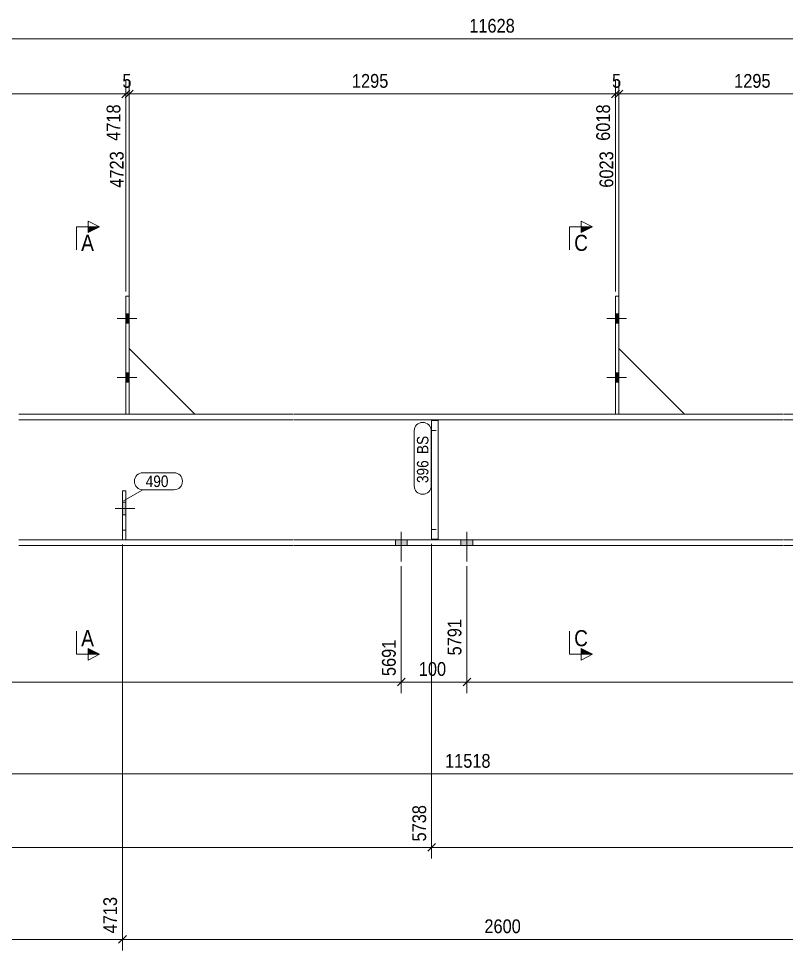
# Model space of a CAD drawing. Header units: millimetres. Extents: x 2 to 825, y 1 to 579.
# Drawn here: x 259.2 to 426.2, y 168.2 to 371 of the extents above; entities that cross this region are included whole.
import ezdxf

# ---------------------------------------------------------------- set-up
doc = ezdxf.new("R2010")
doc.units = ezdxf.units.MM
doc.linetypes.add('XKITLINE00', pattern=[0])
doc.linetypes.add('XKITLINE01', pattern=[4, 1, -1, 1, -1])
for name, color, linetype, lineweight in [('Bolt', 3, 'Continuous', 0), ('Dimensions', 7, 'Continuous', 0), ('Part', 2, 'Continuous', 0), ('PartMark', 7, 'Continuous', 0), ('Section', 6, 'Continuous', 0)]:
    doc.layers.add(name, color=color, linetype=linetype, lineweight=lineweight)
doc.styles.add('ARIAL', font='ARIAL.TTF')

# ---------------------------------------------------------------- blocks, each defined once
blk = doc.blocks.new('*A7')
at = {"layer": 'Bolt'}
blk.add_hatch(color=3, dxfattribs=at).paths.add_polyline_path([(282.51, 262.99), (281.79, 262.99), (281.79, 265.79), (282.51, 265.79)], flags=17)
at = {"layer": 'Bolt', "color": 3, "linetype": 'XKITLINE00', "lineweight": 0}
for p, q in [((282.51, 265.79), (281.79, 265.79)), ((284.44, 264.39), (280.15, 264.39)), ((282.51, 262.99), (281.79, 262.99))]:
    blk.add_line(p, q, dxfattribs=at)
blk = doc.blocks.new('*A8')
at = {"layer": 'Bolt'}
for points in [[(282.51, 306.75), (283.22, 306.75), (283.22, 304.75), (282.51, 304.75)], [(282.51, 306.75), (283.22, 306.75), (283.22, 304.75), (282.51, 304.75)], [(282.51, 293.89), (283.22, 293.89), (283.22, 291.89), (282.51, 291.89)], [(282.51, 293.89), (283.22, 293.89), (283.22, 291.89), (282.51, 291.89)]]:
    blk.add_hatch(color=3, dxfattribs=at).paths.add_polyline_path(points, flags=17)
at = {"layer": 'Bolt', "color": 3, "linetype": 'XKITLINE00', "lineweight": 0}
for p, q in [((283.22, 306.75), (282.51, 306.75)), ((283.22, 306.75), (282.51, 306.75)), ((284.88, 305.75), (280.59, 305.75)), ((284.88, 305.75), (280.59, 305.75)), ((283.22, 304.75), (282.51, 304.75)), ((283.22, 304.75), (282.51, 304.75)), ((284.88, 292.89), (280.59, 292.89)), ((284.88, 292.89), (280.59, 292.89)), ((283.22, 293.89), (282.51, 293.89)), ((283.22, 293.89), (282.51, 293.89)), ((283.22, 291.89), (282.51, 291.89)), ((283.22, 291.89), (282.51, 291.89))]:
    blk.add_line(p, q, dxfattribs=at)
blk = doc.blocks.new('*A9')
at = {"layer": 'Bolt'}
for points in [[(389.07, 306.75), (389.78, 306.75), (389.78, 304.75), (389.07, 304.75)], [(389.07, 306.75), (389.78, 306.75), (389.78, 304.75), (389.07, 304.75)], [(389.07, 293.89), (389.78, 293.89), (389.78, 291.89), (389.07, 291.89)], [(389.07, 293.89), (389.78, 293.89), (389.78, 291.89), (389.07, 291.89)]]:
    blk.add_hatch(color=3, dxfattribs=at).paths.add_polyline_path(points, flags=17)
at = {"layer": 'Bolt', "color": 3, "linetype": 'XKITLINE00', "lineweight": 0}
for p, q in [((389.78, 306.75), (389.07, 306.75)), ((389.78, 306.75), (389.07, 306.75)), ((391.44, 305.75), (387.16, 305.75)), ((391.44, 305.75), (387.16, 305.75)), ((389.78, 304.75), (389.07, 304.75)), ((389.78, 304.75), (389.07, 304.75)), ((391.44, 292.89), (387.16, 292.89)), ((391.44, 292.89), (387.16, 292.89)), ((389.78, 293.89), (389.07, 293.89)), ((389.78, 293.89), (389.07, 293.89)), ((389.78, 291.89), (389.07, 291.89)), ((389.78, 291.89), (389.07, 291.89))]:
    blk.add_line(p, q, dxfattribs=at)
blk = doc.blocks.new('*A19')
at = {"layer": 'Part', "color": 2, "linetype": 'XKITLINE00', "lineweight": 0}
for p, q in [((282.51, 284.89), (259.22, 284.89)), ((318.94, 284.89), (283.22, 284.89)), ((389.07, 284.89), (319.04, 284.89)), ((425.5, 284.89), (389.78, 284.89)), ((448.88, 284.89), (425.6, 284.89)), ((318.94, 283.68), (259.22, 283.68)), ((425.5, 283.68), (319.04, 283.68)), ((485.31, 283.68), (425.6, 283.68)), ((281.79, 257.53), (259.22, 257.53)), ((259.22, 256.32), (318.94, 256.32)), ((318.94, 257.53), (282.51, 257.53)), ((425.5, 257.53), (319.04, 257.53)), ((319.04, 256.32), (425.5, 256.32)), ((448.17, 257.53), (425.6, 257.53)), ((425.6, 256.32), (485.31, 256.32))]:
    blk.add_line(p, q, dxfattribs=at)
at = {"layer": 'Part', "color": 7, "linetype": 'XKITLINE01', "lineweight": 0}
for p, q in [((283.22, 284.89), (282.51, 284.89)), ((389.78, 284.89), (389.07, 284.89)), ((282.51, 257.53), (281.79, 257.53))]:
    blk.add_line(p, q, dxfattribs=at)
blk = doc.blocks.new('*A28')
at = {"layer": 'Part', "color": 2, "linetype": 'XKITLINE00', "lineweight": 0}
for p, q in [((281.79, 257.53), (281.79, 268.25)), ((281.79, 268.25), (282.51, 268.25)), ((282.51, 268.25), (282.51, 257.53)), ((282.51, 257.53), (281.79, 257.53))]:
    blk.add_line(p, q, dxfattribs=at)
at = {"layer": 'Part', "color": 7, "linetype": 'XKITLINE01', "lineweight": 0}
blk.add_line((281.79, 259.68), (282.51, 259.68), dxfattribs=at)
blk = doc.blocks.new('*A29')
at = {"layer": 'Part', "color": 2, "linetype": 'XKITLINE00', "lineweight": 0}
blk.add_line((297.51, 284.89), (283.22, 299.18), dxfattribs=at)
at = {"layer": 'Part', "color": 7, "linetype": 'XKITLINE01', "lineweight": 0}
for p, q in [((283.22, 299.18), (283.22, 284.89)), ((283.22, 284.89), (297.51, 284.89))]:
    blk.add_line(p, q, dxfattribs=at)
blk = doc.blocks.new('*A30')
at = {"layer": 'Part', "color": 2, "linetype": 'XKITLINE00', "lineweight": 0}
for p, q in [((283.22, 310.6), (282.51, 310.6)), ((282.51, 310.6), (282.51, 284.89)), ((283.22, 284.89), (283.22, 310.6)), ((282.51, 284.89), (283.22, 284.89))]:
    blk.add_line(p, q, dxfattribs=at)
blk = doc.blocks.new('*A31')
at = {"layer": 'Part', "color": 2, "linetype": 'XKITLINE00', "lineweight": 0}
blk.add_line((404.07, 284.89), (389.78, 299.18), dxfattribs=at)
at = {"layer": 'Part', "color": 7, "linetype": 'XKITLINE01', "lineweight": 0}
for p, q in [((389.78, 299.18), (389.78, 284.89)), ((389.78, 284.89), (404.07, 284.89))]:
    blk.add_line(p, q, dxfattribs=at)
blk = doc.blocks.new('*A32')
at = {"layer": 'Part', "color": 2, "linetype": 'XKITLINE00', "lineweight": 0}
for p, q in [((389.78, 310.6), (389.07, 310.6)), ((389.07, 310.6), (389.07, 284.89)), ((389.78, 284.89), (389.78, 310.6)), ((389.07, 284.89), (389.78, 284.89))]:
    blk.add_line(p, q, dxfattribs=at)
blk = doc.blocks.new('*A45')
at = {"layer": 'Part', "color": 2, "linetype": 'XKITLINE00', "lineweight": 0}
for p, q in [((349.05, 283.53), (349.05, 257.68)), ((350.48, 283.53), (349.05, 283.53)), ((350.48, 283.53), (350.48, 257.68)), ((350.48, 257.68), (349.05, 257.68))]:
    blk.add_line(p, q, dxfattribs=at)
at = {"layer": 'Part', "color": 7, "linetype": 'XKITLINE01', "lineweight": 0}
for p, q in [((349.05, 281.39), (350.48, 281.39)), ((349.05, 259.82), (350.48, 259.82))]:
    blk.add_line(p, q, dxfattribs=at)
blk = doc.blocks.new('*A48')
at = {"layer": 'Part', "color": 7, "linetype": 'XKITLINE01', "lineweight": 0}
for p, q in [((349.05, 283.53), (349.05, 257.68)), ((349.05, 283.53), (350.48, 283.53)), ((350.48, 283.53), (350.48, 257.68)), ((349.05, 281.39), (350.48, 281.39)), ((349.05, 259.82), (350.48, 259.82)), ((349.05, 257.68), (350.48, 257.68))]:
    blk.add_line(p, q, dxfattribs=at)
blk = doc.blocks.new('*A52')
at = {"layer": 'Bolt'}
for points in [[(343.73, 257.53), (343.73, 256.32), (341.16, 256.32), (341.16, 257.53)], [(343.73, 257.53), (343.73, 256.32), (341.16, 256.32), (341.16, 257.53)], [(358.02, 257.53), (358.02, 256.32), (355.44, 256.32), (355.44, 257.53)], [(358.02, 257.53), (358.02, 256.32), (355.44, 256.32), (355.44, 257.53)]]:
    blk.add_hatch(color=3, dxfattribs=at).paths.add_polyline_path(points, flags=17)
at = {"layer": 'Bolt', "color": 3, "linetype": 'XKITLINE00', "lineweight": 0}
for p, q in [((342.44, 259.28), (342.44, 252.85)), ((342.44, 259.28), (342.44, 252.85)), ((356.73, 259.28), (356.73, 252.85)), ((356.73, 259.28), (356.73, 252.85)), ((341.16, 257.53), (341.16, 256.32)), ((341.16, 257.53), (341.16, 256.32)), ((343.73, 257.53), (343.73, 256.32)), ((343.73, 257.53), (343.73, 256.32)), ((355.44, 257.53), (355.44, 256.32)), ((355.44, 257.53), (355.44, 256.32)), ((358.02, 257.53), (358.02, 256.32)), ((358.02, 257.53), (358.02, 256.32))]:
    blk.add_line(p, q, dxfattribs=at)
blk = doc.blocks.new('*A131')
at = {"layer": 'Dimensions', "color": 7, "linetype": 'XKITLINE00', "lineweight": 0}
blk.add_line((41.68, 366.6), (683.92, 366.6), dxfattribs=at)
at = {"layer": 'Dimensions', "color": 3, "style": 'ARIAL', "width": 0.85}
blk.add_text('11628', height=3, dxfattribs=at).set_placement((357.24, 367.95))
blk = doc.blocks.new('*A142')
at = {"layer": 'Dimensions', "color": 7, "linetype": 'XKITLINE00', "lineweight": 0}
for p, q in [((349.05, 256.68), (349.05, 188.2)), ((349.9, 191.45), (348.2, 189.76)), ((349.05, 190.6), (682.21, 190.6))]:
    blk.add_line(p, q, dxfattribs=at)
at = {"layer": 'Dimensions', "color": 3}
blk.add_point((349.05, 190.6), dxfattribs=at)
blk = doc.blocks.new('*A144')
at = {"layer": 'Dimensions', "color": 7, "linetype": 'XKITLINE00', "lineweight": 0}
for p, q in [((356.73, 251.85), (356.73, 224.2)), ((357.58, 227.45), (355.88, 225.76)), ((356.73, 226.6), (682.21, 226.6))]:
    blk.add_line(p, q, dxfattribs=at)
at = {"layer": 'Dimensions', "color": 3}
blk.add_point((356.73, 226.6), dxfattribs=at)
blk = doc.blocks.new('*A148')
at = {"layer": 'Dimensions', "color": 7, "linetype": 'XKITLINE00', "lineweight": 0}
for p, q in [((223.41, 300.18), (223.41, 357.45)), ((282.51, 311.6), (282.51, 357.45)), ((224.26, 355.45), (222.56, 353.76)), ((283.36, 355.45), (281.66, 353.76)), ((223.41, 354.6), (282.51, 354.6))]:
    blk.add_line(p, q, dxfattribs=at)
at = {"layer": 'Dimensions', "color": 3}
for p in [(223.41, 354.6), (282.51, 354.6)]:
    blk.add_point(p, dxfattribs=at)
at = {"layer": 'Dimensions', "color": 3, "style": 'ARIAL', "width": 0.85}
blk.add_text('1295', height=3, dxfattribs=at).set_placement((248.51, 355.95))
blk.add_text('4718', height=3, rotation=90.0002, dxfattribs=at).set_placement((281.31, 344.4))
blk = doc.blocks.new('*A149')
at = {"layer": 'Dimensions', "color": 7, "linetype": 'XKITLINE00', "lineweight": 0}
for p, q in [((282.51, 311.6), (282.51, 357.45)), ((283.22, 300.18), (283.22, 357.45)), ((283.36, 355.45), (281.66, 353.76)), ((284.07, 355.45), (282.37, 353.76)), ((282.51, 354.6), (283.22, 354.6))]:
    blk.add_line(p, q, dxfattribs=at)
at = {"layer": 'Dimensions', "color": 3}
for p in [(282.51, 354.6), (283.22, 354.6)]:
    blk.add_point(p, dxfattribs=at)
at = {"layer": 'Dimensions', "color": 3, "style": 'ARIAL', "width": 0.85}
blk.add_text('5', height=3, dxfattribs=at).set_placement((281.75, 355.95))
blk.add_text('4723', height=3, rotation=90.0002, dxfattribs=at).set_placement((282.02, 334.2))
blk = doc.blocks.new('*A150')
at = {"layer": 'Dimensions', "color": 7, "linetype": 'XKITLINE00', "lineweight": 0}
for p, q in [((283.22, 300.18), (283.22, 357.45)), ((389.07, 311.6), (389.07, 357.45)), ((284.07, 355.45), (282.37, 353.76)), ((389.92, 355.45), (388.22, 353.76)), ((283.22, 354.6), (389.07, 354.6))]:
    blk.add_line(p, q, dxfattribs=at)
at = {"layer": 'Dimensions', "color": 3}
for p in [(283.22, 354.6), (389.07, 354.6)]:
    blk.add_point(p, dxfattribs=at)
at = {"layer": 'Dimensions', "color": 3, "style": 'ARIAL', "width": 0.85}
blk.add_text('1295', height=3, dxfattribs=at).set_placement((331.7, 355.95))
blk.add_text('6018', height=3, rotation=90.0002, dxfattribs=at).set_placement((387.87, 344.4))
blk = doc.blocks.new('*A151')
at = {"layer": 'Dimensions', "color": 7, "linetype": 'XKITLINE00', "lineweight": 0}
for p, q in [((389.07, 311.6), (389.07, 357.45)), ((389.78, 300.18), (389.78, 357.45)), ((389.92, 355.45), (388.22, 353.76)), ((390.63, 355.45), (388.94, 353.76)), ((389.07, 354.6), (389.78, 354.6))]:
    blk.add_line(p, q, dxfattribs=at)
at = {"layer": 'Dimensions', "color": 3}
for p in [(389.07, 354.6), (389.78, 354.6)]:
    blk.add_point(p, dxfattribs=at)
at = {"layer": 'Dimensions', "color": 3, "style": 'ARIAL', "width": 0.85}
blk.add_text('5', height=3, dxfattribs=at).set_placement((388.31, 355.95))
blk.add_text('6023', height=3, rotation=90.0002, dxfattribs=at).set_placement((388.58, 334.2))
blk = doc.blocks.new('*A152')
at = {"layer": 'Dimensions', "color": 7, "linetype": 'XKITLINE00', "lineweight": 0}
for p, q in [((389.78, 300.18), (389.78, 357.45)), ((448.88, 311.6), (448.88, 357.45)), ((390.63, 355.45), (388.94, 353.76)), ((449.73, 355.45), (448.04, 353.76)), ((389.78, 354.6), (448.88, 354.6))]:
    blk.add_line(p, q, dxfattribs=at)
at = {"layer": 'Dimensions', "color": 3}
for p in [(389.78, 354.6), (448.88, 354.6)]:
    blk.add_point(p, dxfattribs=at)
at = {"layer": 'Dimensions', "color": 3, "style": 'ARIAL', "width": 0.85}
blk.add_text('1295', height=3, dxfattribs=at).set_placement((414.88, 355.95))
blk.add_text('7318', height=3, rotation=90.0002, dxfattribs=at).set_placement((447.68, 344.4))
blk = doc.blocks.new('*A175')
at = {"layer": 'PartMark', "color": 7, "linetype": 'XKITLINE00', "lineweight": 0}
for p, q in [((286.22, 272.15), (292.98, 272.15)), ((281.98, 266.06), (286.22, 268.45)), ((286.22, 268.45), (292.98, 268.45))]:
    blk.add_line(p, q, dxfattribs=at)
for centre, start, end in [((286.22, 270.3), 90, 270), ((292.98, 270.3), 270, 90)]:
    blk.add_arc(centre, 1.85, start, end, dxfattribs=at)
at = {"layer": 'PartMark', "color": 3, "style": 'ARIAL', "width": 0.85}
blk.add_text('490', height=2.5, dxfattribs=at).set_placement((286.82, 269.05))
blk = doc.blocks.new('*A181')
at = {"layer": 'PartMark', "color": 7, "linetype": 'XKITLINE00', "lineweight": 0}
for p, q in [((345.25, 269.32), (345.25, 281.28)), ((348.95, 269.32), (348.95, 281.28))]:
    blk.add_line(p, q, dxfattribs=at)
for centre, start, end in [((347.1, 281.28), 360, 180), ((347.1, 269.32), 180, 360)]:
    blk.add_arc(centre, 1.85, start, end, dxfattribs=at)
at = {"layer": 'PartMark', "color": 3, "style": 'ARIAL', "width": 0.85}
for s, p in [('BS', (348.35, 276.23)), ('396', (348.35, 269.92))]:
    blk.add_text(s, height=2.5, rotation=90.0002, dxfattribs=at).set_placement(p)
blk = doc.blocks.new('*A185')
at = {"layer": 'Section'}
for points in [[(274.29, 325.7), (276.79, 325.7), (274.29, 324.45)], [(274.29, 233.9), (276.79, 232.65), (274.29, 232.65)]]:
    blk.add_hatch(color=3, dxfattribs=at).paths.add_polyline_path(points, flags=17)
at = {"layer": 'Section', "color": 3, "linetype": 'XKITLINE00', "lineweight": 0}
for p, q in [((274.29, 324.45), (274.29, 326.95)), ((274.29, 326.95), (276.79, 325.7)), ((276.79, 325.7), (274.29, 324.45)), ((276.79, 232.65), (274.29, 233.9)), ((274.29, 233.9), (274.29, 231.4)), ((276.79, 232.65), (274.29, 231.4))]:
    blk.add_line(p, q, dxfattribs=at)
at = {"layer": 'Section', "color": 1, "linetype": 'XKITLINE00', "lineweight": 0}
for p, q in [((271.79, 325.7), (271.79, 320.7)), ((271.79, 325.7), (276.79, 325.7)), ((271.79, 232.65), (271.79, 237.65)), ((271.79, 232.65), (276.79, 232.65))]:
    blk.add_line(p, q, dxfattribs=at)
at = {"layer": 'Section', "color": 7, "style": 'ARIAL', "width": 0.85}
for p in [(272.79, 320.45), (272.79, 234.4)]:
    blk.add_text('A', height=3.5, dxfattribs=at).set_placement(p)
blk = doc.blocks.new('*A187')
at = {"layer": 'Section'}
for points in [[(381.57, 325.7), (384.07, 325.7), (381.57, 324.45)], [(381.57, 233.9), (384.07, 232.65), (381.57, 232.65)]]:
    blk.add_hatch(color=3, dxfattribs=at).paths.add_polyline_path(points, flags=17)
at = {"layer": 'Section', "color": 3, "linetype": 'XKITLINE00', "lineweight": 0}
for p, q in [((381.57, 324.45), (381.57, 326.95)), ((381.57, 326.95), (384.07, 325.7)), ((384.07, 325.7), (381.57, 324.45)), ((384.07, 232.65), (381.57, 233.9)), ((381.57, 233.9), (381.57, 231.4)), ((384.07, 232.65), (381.57, 231.4))]:
    blk.add_line(p, q, dxfattribs=at)
at = {"layer": 'Section', "color": 1, "linetype": 'XKITLINE00', "lineweight": 0}
for p, q in [((379.07, 325.7), (379.07, 320.7)), ((379.07, 325.7), (384.07, 325.7)), ((379.07, 232.65), (379.07, 237.65)), ((379.07, 232.65), (384.07, 232.65))]:
    blk.add_line(p, q, dxfattribs=at)
at = {"layer": 'Section', "color": 7, "style": 'ARIAL', "width": 0.85}
for p in [(380.07, 320.45), (380.07, 234.4)]:
    blk.add_text('C', height=3.5, dxfattribs=at).set_placement(p)
blk = doc.blocks.new('*A193')
at = {"layer": 'Dimensions', "color": 7, "linetype": 'XKITLINE00', "lineweight": 0}
for p, q in [((162.62, 256.53), (162.62, 168.2)), ((281.79, 256.53), (281.79, 168.2)), ((163.47, 171.45), (161.77, 169.76)), ((162.62, 170.6), (281.79, 170.6)), ((282.64, 171.45), (280.94, 169.76))]:
    blk.add_line(p, q, dxfattribs=at)
at = {"layer": 'Dimensions', "color": 3}
for p in [(162.62, 170.6), (281.79, 170.6)]:
    blk.add_point(p, dxfattribs=at)
at = {"layer": 'Dimensions', "color": 3, "style": 'ARIAL', "width": 0.85}
blk.add_text('4713', height=3, rotation=90.0002, dxfattribs=at).set_placement((280.59, 171.9))
blk.add_text('2600', height=3, dxfattribs=at).set_placement((217.76, 171.95))
blk = doc.blocks.new('*A194')
at = {"layer": 'Dimensions', "color": 7, "linetype": 'XKITLINE00', "lineweight": 0}
for p, q in [((281.79, 256.53), (281.79, 168.2)), ((282.64, 171.45), (280.94, 169.76)), ((281.79, 170.6), (448.17, 170.6))]:
    blk.add_line(p, q, dxfattribs=at)
at = {"layer": 'Dimensions', "color": 3}
blk.add_point((281.79, 170.6), dxfattribs=at)
at = {"layer": 'Dimensions', "color": 3, "style": 'ARIAL', "width": 0.85}
blk.add_text('2600', height=3, dxfattribs=at).set_placement((360.53, 171.95))
blk = doc.blocks.new('*A198')
at = {"layer": 'Dimensions', "color": 7, "linetype": 'XKITLINE00', "lineweight": 0}
for p, q in [((349.05, 256.68), (349.05, 188.2)), ((349.9, 191.45), (348.2, 189.76)), ((44.27, 190.6), (349.05, 190.6))]:
    blk.add_line(p, q, dxfattribs=at)
at = {"layer": 'Dimensions', "color": 3}
blk.add_point((349.05, 190.6), dxfattribs=at)
at = {"layer": 'Dimensions', "color": 3, "style": 'ARIAL', "width": 0.85}
blk.add_text('5738', height=3, rotation=90.0002, dxfattribs=at).set_placement((347.85, 191.9))
blk = doc.blocks.new('*A199')
at = {"layer": 'Dimensions', "color": 7, "linetype": 'XKITLINE00', "lineweight": 0}
blk.add_line((44.27, 206.6), (670.78, 206.6), dxfattribs=at)
at = {"layer": 'Dimensions', "color": 3, "style": 'ARIAL', "width": 0.85}
blk.add_text('11518', height=3, dxfattribs=at).set_placement((351.96, 207.95))
blk = doc.blocks.new('*A200')
at = {"layer": 'Dimensions', "color": 7, "linetype": 'XKITLINE00', "lineweight": 0}
for p, q in [((342.44, 251.85), (342.44, 224.2)), ((343.29, 227.45), (341.6, 225.76)), ((44.27, 226.6), (342.44, 226.6))]:
    blk.add_line(p, q, dxfattribs=at)
at = {"layer": 'Dimensions', "color": 3}
blk.add_point((342.44, 226.6), dxfattribs=at)
at = {"layer": 'Dimensions', "color": 3, "style": 'ARIAL', "width": 0.85}
blk.add_text('5691', height=3, rotation=90.0002, dxfattribs=at).set_placement((341.24, 227.9))
blk = doc.blocks.new('*A201')
at = {"layer": 'Dimensions', "color": 7, "linetype": 'XKITLINE00', "lineweight": 0}
for p, q in [((342.44, 251.85), (342.44, 224.2)), ((356.73, 251.85), (356.73, 224.2)), ((343.29, 227.45), (341.6, 225.76)), ((357.58, 227.45), (355.88, 225.76)), ((342.44, 226.6), (356.73, 226.6))]:
    blk.add_line(p, q, dxfattribs=at)
at = {"layer": 'Dimensions', "color": 3}
for p in [(342.44, 226.6), (356.73, 226.6)]:
    blk.add_point(p, dxfattribs=at)
at = {"layer": 'Dimensions', "color": 3, "style": 'ARIAL', "width": 0.85}
blk.add_text('5791', height=3, rotation=90.0002, dxfattribs=at).set_placement((355.53, 232.4))
blk.add_text('100', height=3, dxfattribs=at).set_placement((346.25, 227.95))

msp = doc.modelspace()

# ---------------------------------------------------------------- block references
at = {"lineweight": 0}
for name in ['*A131', '*A148', '*A149', '*A150', '*A151', '*A152', '*A185', '*A187', '*A30', '*A32', '*A8', '*A9', '*A29', '*A31', '*A199', '*A181', '*A45', '*A48', '*A175', '*A28', '*A7', '*A52', '*A198', '*A193', '*A194', '*A142', '*A200', '*A144', '*A201']:
    msp.add_blockref(name, (0, 0), dxfattribs=at)
at = {"layer": 'Part', "lineweight": 0}
msp.add_blockref('*A19', (0, 0), dxfattribs=at)

doc.saveas('drawing.dxf')
